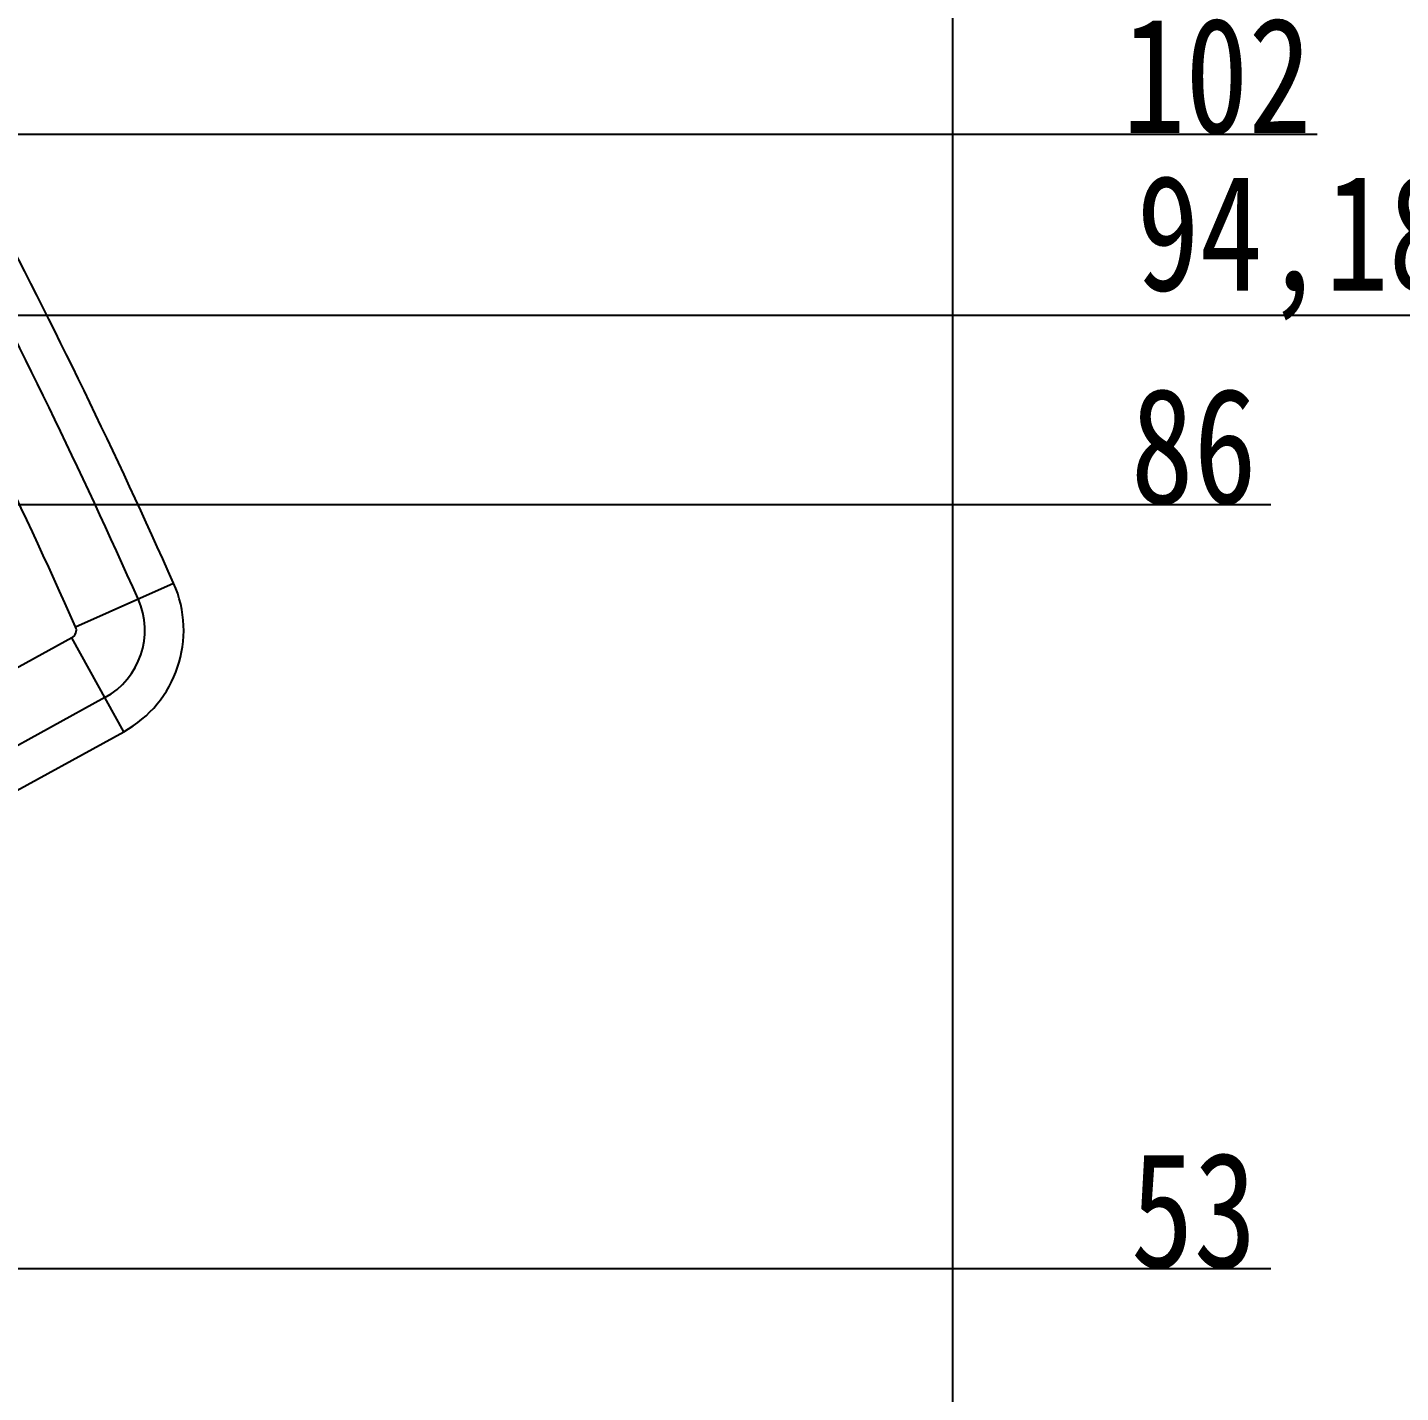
# Model space of a CAD drawing. Header units: millimetres. Extents: x 629 to 2024, y -4394 to 1386.
# Drawn here: x 1264.8 to 1324.1, y -1373.3 to -1314.3 of the extents above; entities that cross this region are included whole.
import ezdxf

# ---------------------------------------------------------------- set-up
doc = ezdxf.new("R2010")
doc.units = ezdxf.units.MM
doc.header["$LTSCALE"] = 16.335
doc.header["$PDMODE"] = 3
doc.header["$PDSIZE"] = 0.3125
doc.layers.get('0').update_dxf_attribs({"linetype": 'CONTINUOUS'})
doc.layers.get('Defpoints').update_dxf_attribs({"linetype": 'CONTINUOUS'})
doc.styles.get("Standard").update_dxf_attribs({"font": 'txt', "width": 0.8})
doc.dimstyles.new('副本 ISO-25-1', dxfattribs={"dimtxt": 5, "dimasz": 5, "dimexe": 0, "dimexo": 0, "dimgap": 0, "dimtad": 1, "dimtxsty": 'Standard', "dimcen": 0, "dimclrd": 4, "dimclre": 4, "dimclrt": 6, "dimazin": 0, "dimtfac": 1, "dimtofl": 0, "dimtmove": 0, "dimatfit": 3, "dimfxl": 0, "dimarcsym": 0})

# ---------------------------------------------------------------- blocks, each defined once
blk = doc.blocks.new('*D381')
at = {"color": 4, "linetype": 'Continuous', "lineweight": -2}
blk.add_line((1221.106, -1367.914), (1318.537, -1367.914), dxfattribs=at)
at = {"layer": 'Defpoints', "color": 0}
for p in [(1221.106, -1367.914), (1311.87, -1367.914), (1209.806, -1420.914)]:
    blk.add_point(p, dxfattribs=at)
at = {"color": 6, "insert": (1315.204, -1365.414), "char_height": 5, "attachment_point": 5}
blk.add_mtext('53', dxfattribs=at)
blk = doc.blocks.new('*D382')
at = {"color": 4, "linetype": 'Continuous', "lineweight": -2}
blk.add_line((1259.106, -1334.914), (1318.537, -1334.914), dxfattribs=at)
at = {"layer": 'Defpoints', "color": 0}
for p in [(1259.106, -1334.914), (1311.87, -1334.914), (1209.806, -1420.914)]:
    blk.add_point(p, dxfattribs=at)
at = {"color": 6, "insert": (1315.204, -1332.414), "char_height": 5, "attachment_point": 5}
blk.add_mtext('86', dxfattribs=at)
blk = doc.blocks.new('*D383')
at = {"color": 4, "linetype": 'Continuous', "lineweight": -2}
blk.add_line((1217.846, -1326.735), (1327.204, -1326.735), dxfattribs=at)
at = {"layer": 'Defpoints', "color": 0}
for p in [(1217.846, -1326.735), (1311.87, -1326.735), (1209.806, -1420.914)]:
    blk.add_point(p, dxfattribs=at)
at = {"color": 6, "insert": (1319.537, -1323.818), "char_height": 5, "attachment_point": 5}
blk.add_mtext('94,18', dxfattribs=at)
blk = doc.blocks.new('*D384')
at = {"color": 4, "linetype": 'Continuous', "lineweight": -2}
blk.add_line((1214.206, -1318.914), (1320.537, -1318.914), dxfattribs=at)
at = {"layer": 'Defpoints', "color": 0}
for p in [(1214.206, -1318.914), (1311.87, -1318.914), (1209.806, -1420.914)]:
    blk.add_point(p, dxfattribs=at)
at = {"color": 6, "insert": (1316.204, -1316.414), "char_height": 5, "attachment_point": 5}
blk.add_mtext('102', dxfattribs=at)
blk = doc.blocks.new('*D385')
at = {"color": 4, "linetype": 'Continuous', "lineweight": -2}
blk.add_line((1238.106, -1300.914), (1320.537, -1300.914), dxfattribs=at)
at = {"layer": 'Defpoints', "color": 0}
for p in [(1238.106, -1300.914), (1311.87, -1300.914), (1209.806, -1420.914)]:
    blk.add_point(p, dxfattribs=at)
at = {"color": 6, "insert": (1316.204, -1298.414), "char_height": 5, "attachment_point": 5}
blk.add_mtext('120', dxfattribs=at)
blk = doc.blocks.new('*D386')
at = {"color": 4, "linetype": 'Continuous', "lineweight": -2}
blk.add_line((1277.81, -1280.914), (1320.537, -1280.914), dxfattribs=at)
at = {"layer": 'Defpoints', "color": 0}
for p in [(1277.81, -1280.914), (1311.87, -1280.914), (1209.806, -1420.914)]:
    blk.add_point(p, dxfattribs=at)
at = {"color": 6, "insert": (1316.204, -1278.414), "char_height": 5, "attachment_point": 5}
blk.add_mtext('140', dxfattribs=at)
blk = doc.blocks.new('*D405')
at = {"color": 4, "linetype": 'Continuous', "lineweight": -2}
blk.add_line((1279.806, -1277.545), (1279.806, -1249.053), dxfattribs=at)
at = {"layer": 'Defpoints', "color": 0}
for p in [(1279.806, -1255.053), (1279.806, -1277.545), (1209.806, -1420.914)]:
    blk.add_point(p, dxfattribs=at)
at = {"color": 6, "insert": (1277.306, -1252.053), "char_height": 5, "attachment_point": 5, "rotation": 90}
blk.add_mtext('70', dxfattribs=at)

msp = doc.modelspace()

# ---------------------------------------------------------------- linework, layer by layer
at = {"color": 7, "linetype": 'Continuous'}
for p, q in [((1304.806, -1554.914), (1304.806, -1286.914)), ((1266.92, -1340.195), (1271.153, -1338.31)), ((1266.762, -1340.665), (1257.968, -1345.503)), ((1268.995, -1344.725), (1266.762, -1340.665)), ((1268.186, -1343.254), (1259.392, -1348.091)), ((1260.201, -1349.562), (1268.995, -1344.725))]:
    msp.add_line(p, q, dxfattribs=at)
for centre, radius, start, end in [((1016.058, -1451.908), 279.245, 24.0042, 27.77039), ((1016.058, -1451.908), 277.566, 24.0042, 27.77039), ((1016.058, -1451.908), 274.612, 24.0042, 27.77039), ((1266.585, -1340.344), 5, 298.81505, 24.0042), ((1266.585, -1340.344), 3.321, 298.81505, 24.0042), ((1266.585, -1340.344), 0.367, 298.81505, 24.0042)]:
    msp.add_arc(centre, radius, start, end, dxfattribs=at)

# ---------------------------------------------------------------- dimensions: what is measured, and where the dimension line sits
for feature_location, offset, dtype, picture, middle in [((1279.806, -1277.545), (0, 22.493), 1, '*D405', (1277.306, -1252.053)), ((1277.81, -1280.914), (34.061, 0), 0, '*D386', (1316.204, -1278.414)), ((1238.106, -1300.914), (73.764, 0), 0, '*D385', (1316.204, -1298.414)), ((1214.206, -1318.914), (97.664, 0), 0, '*D384', (1316.204, -1316.414)), ((1217.846, -1326.735), (94.024, 0), 0, '*D383', (1319.537, -1323.818)), ((1259.106, -1334.914), (52.764, 0), 0, '*D382', (1315.204, -1332.414)), ((1221.106, -1367.914), (90.764, 0), 0, '*D381', (1315.204, -1365.414))]:
    dim = msp.add_ordinate_dim(feature_location=feature_location, offset=offset, dtype=dtype, origin=(1209.806, -1420.914), dimstyle='副本 ISO-25-1', override={"dimfxl": 1.25, "dimarcsym": 1})
    dim.commit()
    dim.dimension.update_dxf_attribs({"geometry": picture, "text_midpoint": middle})

doc.saveas('drawing.dxf')
